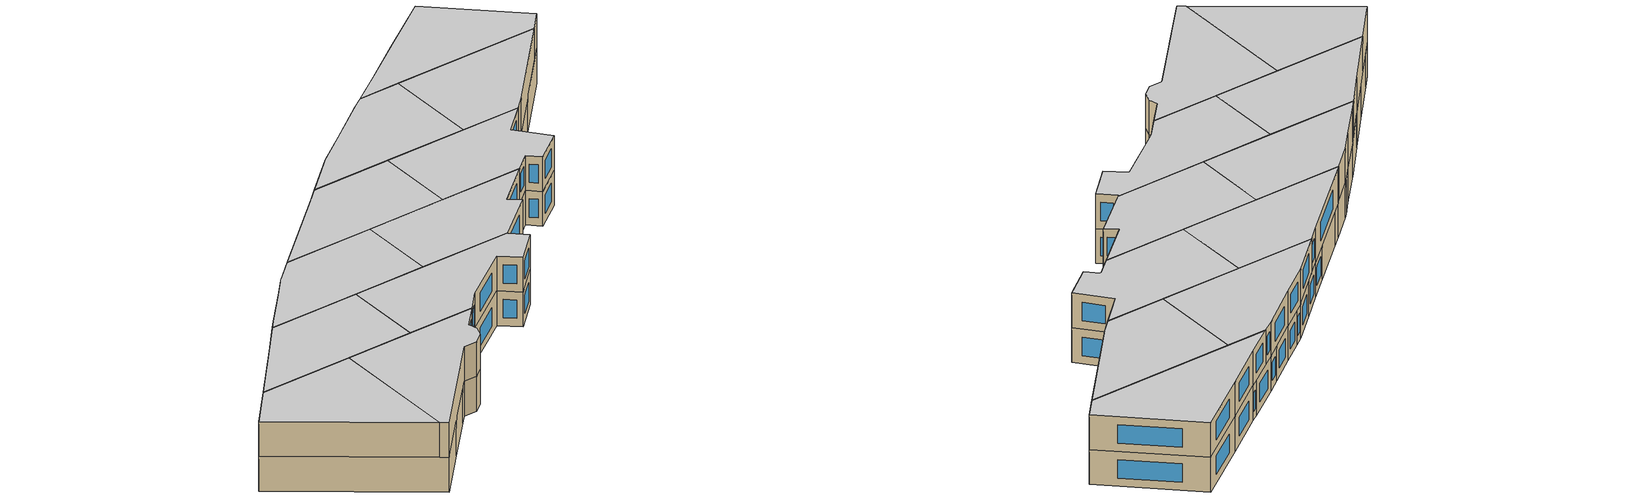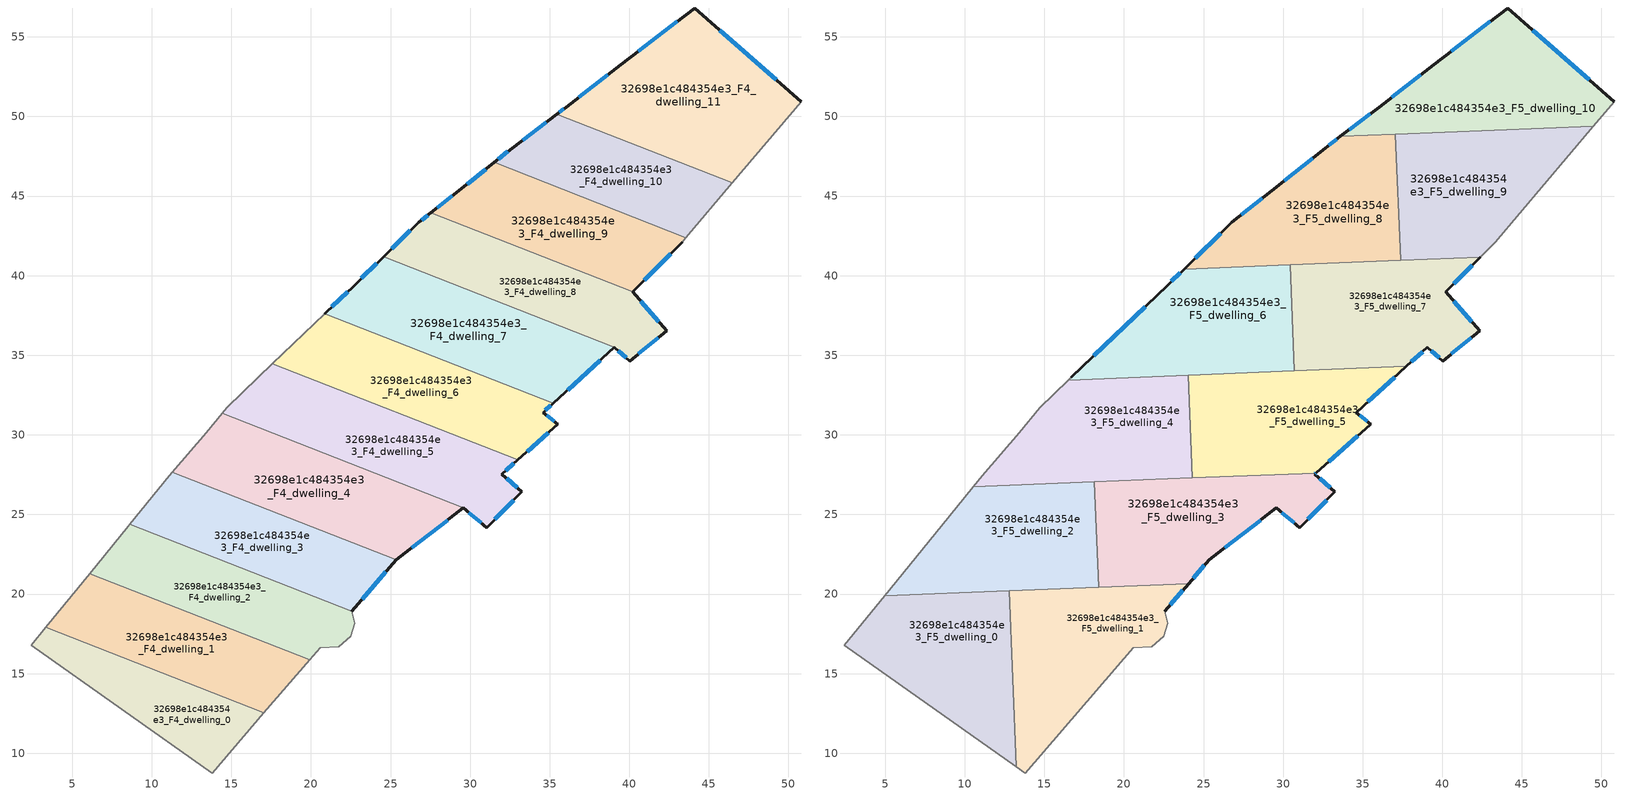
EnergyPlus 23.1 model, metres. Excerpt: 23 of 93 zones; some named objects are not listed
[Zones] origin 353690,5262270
32698e1c484354e3_F4_dwelling_0
 floor to 32698e1c484354e3_F3_dwelling_0 (EU_floor_Construction): 17.04,12.53 13.79,8.76 2.43,16.77 3.35,17.9 z12
 wall to 32698e1c484354e3_F4_dwelling_1 (EU_wall_Construction): 17.04,12.53 3.35,17.9 z12:15
 wall adiabatic (EU_wall_Construction): 3.35,17.9 2.43,16.77 13.79,8.76 17.04,12.53 z12:15
32698e1c484354e3_F4_dwelling_1
 floor to 32698e1c484354e3_F3_dwelling_1 (EU_floor_Construction): 19.92,15.87 17.04,12.53 3.35,17.9 6.11,21.28 z12
 wall to 32698e1c484354e3_F4_dwelling_2 (EU_wall_Construction): 19.92,15.87 6.11,21.28 z12:15
 wall adiabatic (EU_wall_Construction): 17.04,12.53 19.92,15.87 / 6.11,21.28 3.35,17.9 z12:15
32698e1c484354e3_F4_dwelling_10
 floor to 32698e1c484354e3_F3_dwelling_10 (EU_floor_Construction): 46.47,45.83 43.55,42.39 31.5,47.11 32.64,48.02 35.45,50.15 z12
 wall outside (EU_wall_Construction): 35.45,50.15 32.64,48.02 31.5,47.11 z12:15
 wall adiabatic (EU_wall_Construction): 43.55,42.39 46.47,45.83 z12:15
 wall to 32698e1c484354e3_F4_dwelling_9 (EU_wall_Construction): 31.5,47.11 43.55,42.39 z12:15
 wall to 32698e1c484354e3_F4_dwelling_11 (EU_wall_Construction): 46.47,45.83 35.45,50.15 z12:15
 window (EU_Window_Construction): 32.37,47.81 31.77,47.32 / 34.79,49.65 33.3,48.52 z12.7:14.3
32698e1c484354e3_F4_dwelling_11
 floor to 32698e1c484354e3_F3_dwelling_11 (EU_floor_Construction): 50.79,50.91 46.47,45.83 35.45,50.15 36.03,50.59 39.47,53.25 44.11,56.82 z12
 wall outside (EU_wall_Construction): 50.79,50.91 44.11,56.82 39.47,53.25 36.03,50.59 35.45,50.15 z12:15
 wall adiabatic (EU_wall_Construction): 46.47,45.83 50.79,50.91 z12:15
 window (EU_Window_Construction): 49.22,52.3 45.68,55.43 / 35.9,50.49 35.59,50.25 / 38.66,52.63 36.84,51.22 / 43.02,55.98 40.56,54.09 z12.7:14.3
32698e1c484354e3_F4_dwelling_2
 floor to 32698e1c484354e3_F3_dwelling_2 (EU_floor_Construction): 22.56,18.91 22.74,18.15 22.5,17.33 21.73,16.68 20.58,16.64 19.92,15.87 6.11,21.28 8.53,24.25 8.63,24.37 z12
 wall adiabatic (EU_wall_Construction): 19.92,15.87 20.58,16.64 21.73,16.68 22.5,17.33 22.74,18.15 22.56,18.91 / 8.63,24.37 8.53,24.25 6.11,21.28 z12:15
 wall to 32698e1c484354e3_F4_dwelling_3 (EU_wall_Construction): 22.56,18.91 8.63,24.37 z12:15
32698e1c484354e3_F4_dwelling_3
 floor to 32698e1c484354e3_F3_dwelling_3 (EU_floor_Construction): 25.36,22.15 22.56,18.91 8.63,24.37 11.1,27.43 11.3,27.66 z12
 wall outside (EU_wall_Construction): 22.56,18.91 25.36,22.15 z12:15
 wall adiabatic (EU_wall_Construction): 11.3,27.66 11.1,27.43 8.63,24.37 z12:15
 wall to 32698e1c484354e3_F4_dwelling_4 (EU_wall_Construction): 25.36,22.15 11.3,27.66 z12:15
 window (EU_Window_Construction): 23.21,19.67 24.7,21.39 z12.7:14.3
32698e1c484354e3_F4_dwelling_4
 floor to 32698e1c484354e3_F3_dwelling_4 (EU_floor_Construction): 29.57,25.41 25.36,22.15 11.3,27.66 13.41,30.13 14.42,31.35 z12
 wall outside (EU_wall_Construction): 25.36,22.15 29.57,25.41 z12:15
 wall adiabatic (EU_wall_Construction): 14.42,31.35 13.41,30.13 11.3,27.66 z12:15
 wall to 32698e1c484354e3_F4_dwelling_5 (EU_wall_Construction): 29.57,25.41 14.42,31.35 z12:15
 window (EU_Window_Construction): 26.35,22.91 28.58,24.64 z12.7:14.3
 ceiling adiabatic (EU_roof_Construction): 18.23,24.94 18.14,27.04 13.35,26.85 z15
32698e1c484354e3_F4_dwelling_5
 floor to 32698e1c484354e3_F3_dwelling_5 (EU_floor_Construction): 32.98,28.42 31.99,27.54 33.25,26.42 31.04,24.17 29.57,25.41 14.42,31.35 14.72,31.71 16.69,33.62 17.57,34.46 z12
 wall outside (EU_wall_Construction): 29.57,25.41 31.04,24.17 33.25,26.42 31.99,27.54 32.98,28.42 z12:15
 wall adiabatic (EU_wall_Construction): 17.57,34.46 16.69,33.62 14.72,31.71 14.42,31.35 z12:15
 wall to 32698e1c484354e3_F4_dwelling_6 (EU_wall_Construction): 32.98,28.42 17.57,34.46 z12:15
 window (EU_Window_Construction): 32.22,27.75 32.75,28.22 / 32.95,26.68 32.28,27.28 / 31.56,24.7 32.73,25.89 / 29.91,25.12 30.69,24.46 z12.7:14.3
32698e1c484354e3_F4_dwelling_6
 floor to 32698e1c484354e3_F3_dwelling_6 (EU_floor_Construction): 35.22,31.99 34.58,31.4 35.51,30.68 32.98,28.42 17.57,34.46 20.87,37.62 z12
 wall outside (EU_wall_Construction): 32.98,28.42 35.51,30.68 34.58,31.4 35.22,31.99 z12:15
 wall adiabatic (EU_wall_Construction): 20.87,37.62 17.57,34.46 z12:15
 wall to 32698e1c484354e3_F4_dwelling_7 (EU_wall_Construction): 35.22,31.99 20.87,37.62 z12:15
 window (EU_Window_Construction): 34.73,31.54 35.07,31.85 / 35.29,30.85 34.8,31.23 / 33.57,28.95 34.92,30.15 z12.7:14.3
32698e1c484354e3_F4_dwelling_7
 floor to 32698e1c484354e3_F3_dwelling_7 (EU_floor_Construction): 39.07,35.5 35.22,31.99 20.87,37.62 22.74,39.41 24.56,41.19 z12
 wall outside (EU_wall_Construction): 24.56,41.19 22.74,39.41 20.87,37.62 / 35.22,31.99 39.07,35.5 z12:15
 wall to 32698e1c484354e3_F4_dwelling_8 (EU_wall_Construction): 39.07,35.5 24.56,41.19 z12:15
 window (EU_Window_Construction): 24.13,40.77 23.17,39.83 / 36.13,32.81 38.17,34.68 / 22.3,38.99 21.31,38.04 z12.7:14.3
32698e1c484354e3_F4_dwelling_8
 floor to 32698e1c484354e3_F3_dwelling_8 (EU_floor_Construction): 40.21,38.98 42.36,36.53 40.02,34.63 39.07,35.5 24.56,41.19 26.77,43.35 27.53,43.95 z12
 wall outside (EU_wall_Construction): 27.53,43.95 26.77,43.35 24.56,41.19 / 39.07,35.5 40.02,34.63 42.36,36.53 40.21,38.98 z12:15
 wall to 32698e1c484354e3_F4_dwelling_9 (EU_wall_Construction): 40.21,38.98 27.53,43.95 z12:15
 window (EU_Window_Construction): 27.35,43.81 26.95,43.49 / 41.86,37.11 40.72,38.4 / 40.57,35.08 41.81,36.09 / 39.29,35.3 39.8,34.84 / 26.25,42.84 25.08,41.7 z12.7:14.3
32698e1c484354e3_F4_dwelling_9
 floor to 32698e1c484354e3_F3_dwelling_9 (EU_floor_Construction): 43.55,42.39 43.32,42.11 40.21,38.98 27.53,43.95 29.28,45.34 31.5,47.11 z12
 wall outside (EU_wall_Construction): 40.21,38.98 43.32,42.11 / 31.5,47.11 29.28,45.34 27.53,43.95 z12:15
 wall adiabatic (EU_wall_Construction): 43.32,42.11 43.55,42.39 z12:15
 window (EU_Window_Construction): 40.94,39.71 42.59,41.38 / 28.87,45.02 27.94,44.28 / 30.98,46.7 29.8,45.76 z12.7:14.3
32698e1c484354e3_F5_dwelling_0
 floor to 32698e1c484354e3_F4_dwelling_0 (EU_floor_Construction): 13.03,14.11 13.23,9.15 2.43,16.77 3.35,17.9 z15
 floor to 32698e1c484354e3_F4_dwelling_1 (EU_floor_Construction): 12.85,18.64 13.03,14.11 3.35,17.9 4.97,19.88 9.24,20.06 z15
 floor to 32698e1c484354e3_F4_dwelling_2 (EU_floor_Construction): 12.78,20.2 12.85,18.64 9.24,20.06 z15
 wall adiabatic (EU_wall_Construction): 12.78,20.2 4.97,19.88 2.43,16.77 13.23,9.15 z15:18
 wall to 32698e1c484354e3_F5_dwelling_1 (EU_wall_Construction): 13.23,9.15 12.78,20.2 z15:18
 ceiling to 32698e1c484354e3_F6_dwelling_0 (EU_floor_Construction): 13.23,9.15 12.78,20.2 4.97,19.88 2.43,16.77 z18
32698e1c484354e3_F5_dwelling_1
 floor to 32698e1c484354e3_F4_dwelling_1 (EU_floor_Construction): 19.92,15.87 17.04,12.53 13.03,14.11 12.85,18.64 z15
 floor to 32698e1c484354e3_F4_dwelling_0 (EU_floor_Construction): 17.04,12.53 13.79,8.76 13.23,9.15 13.03,14.11 z15
 floor to 32698e1c484354e3_F4_dwelling_2 (EU_floor_Construction): 22.56,18.91 22.74,18.15 22.5,17.33 21.73,16.68 20.58,16.64 19.92,15.87 12.85,18.64 12.78,20.2 18.68,20.43 z15
 floor to 32698e1c484354e3_F4_dwelling_3 (EU_floor_Construction): 24.06,20.65 22.56,18.91 18.68,20.43 z15
 wall outside (EU_wall_Construction): 22.56,18.91 24.06,20.65 z15:18
 wall adiabatic (EU_wall_Construction): 13.23,9.15 13.79,8.76 20.58,16.64 21.73,16.68 22.5,17.33 22.74,18.15 22.56,18.91 z15:18
 wall to 32698e1c484354e3_F5_dwelling_3 (EU_wall_Construction): 24.06,20.65 18.41,20.42 z15:18
 wall to 32698e1c484354e3_F5_dwelling_2 (EU_wall_Construction): 18.41,20.42 12.78,20.2 z15:18
 window (EU_Window_Construction): 22.91,19.32 23.71,20.24 z15.7:17.3
 ceiling to 32698e1c484354e3_F6_dwelling_1 (EU_floor_Construction): 21.73,16.68 22.5,17.33 22.74,18.15 22.56,18.91 24.06,20.65 12.78,20.2 13.23,9.15 13.79,8.76 20.58,16.64 z18
32698e1c484354e3_F5_dwelling_10
 floor to 32698e1c484354e3_F4_dwelling_11 (EU_floor_Construction): 50.79,50.91 49.5,49.38 38.53,48.94 35.45,50.15 36.03,50.59 39.47,53.25 44.11,56.82 z15
 floor to 32698e1c484354e3_F4_dwelling_10 (EU_floor_Construction): 38.53,48.94 33.59,48.74 35.45,50.15 z15
 wall outside (EU_wall_Construction): 50.79,50.91 44.11,56.82 39.47,53.25 36.03,50.59 33.59,48.74 z15:18
 wall adiabatic (EU_wall_Construction): 49.5,49.38 50.79,50.91 z15:18
 wall to 32698e1c484354e3_F5_dwelling_9 (EU_wall_Construction): 37.06,48.88 49.5,49.38 z15:18
 wall to 32698e1c484354e3_F5_dwelling_8 (EU_wall_Construction): 33.59,48.74 37.06,48.88 z15:18
 window (EU_Window_Construction): 49.22,52.3 45.68,55.43 / 35.46,50.16 34.17,49.18 / 38.66,52.63 36.84,51.22 / 43.02,55.98 40.56,54.09 z15.7:17.3
 ceiling to 32698e1c484354e3_F6_dwelling_10 (EU_floor_Construction): 49.5,49.38 50.79,50.91 44.11,56.82 39.47,53.25 36.03,50.59 33.59,48.74 z18
32698e1c484354e3_F5_dwelling_2
 floor to 32698e1c484354e3_F4_dwelling_2 (EU_floor_Construction): 18.4,20.54 18.41,20.42 9.24,20.06 6.11,21.28 8.53,24.25 8.63,24.37 z15
 floor to 32698e1c484354e3_F4_dwelling_3 (EU_floor_Construction): 18.23,24.94 18.4,20.54 8.63,24.37 10.55,26.74 13.35,26.85 z15
 floor to 32698e1c484354e3_F4_dwelling_1 (EU_floor_Construction): 9.24,20.06 4.97,19.88 6.11,21.28 z15
 floor adiabatic (EU_floor_Construction): 18.14,27.04 18.23,24.94 13.35,26.85 z15
 wall adiabatic (EU_wall_Construction): 10.55,26.74 8.53,24.25 4.97,19.88 12.78,20.2 z15:18
 wall to 32698e1c484354e3_F5_dwelling_3 (EU_wall_Construction): 18.41,20.42 18.14,27.04 z15:18
 wall to 32698e1c484354e3_F5_dwelling_4 (EU_wall_Construction): 18.14,27.04 10.55,26.74 z15:18
 ceiling to 32698e1c484354e3_F6_dwelling_2 (EU_floor_Construction): 18.41,20.42 18.14,27.04 10.55,26.74 8.53,24.25 4.97,19.88 z18
32698e1c484354e3_F5_dwelling_3
 floor to 32698e1c484354e3_F4_dwelling_3 (EU_floor_Construction): 25.36,22.15 24.06,20.65 18.68,20.43 18.4,20.54 18.23,24.94 z15
 floor to 32698e1c484354e3_F4_dwelling_4 (EU_floor_Construction): 29.57,25.41 25.36,22.15 18.23,24.94 18.14,27.04 24.73,27.31 z15
 floor to 32698e1c484354e3_F4_dwelling_2 (EU_floor_Construction): 18.68,20.43 18.41,20.42 18.4,20.54 z15
 floor to 32698e1c484354e3_F4_dwelling_5 (EU_floor_Construction): 33.25,26.42 31.04,24.17 29.57,25.41 24.73,27.31 32.06,27.6 31.99,27.54 z15
 wall outside (EU_wall_Construction): 24.06,20.65 25.36,22.15 29.57,25.41 31.04,24.17 33.25,26.42 31.99,27.54 32.06,27.6 z15:18
 wall to 32698e1c484354e3_F5_dwelling_5 (EU_wall_Construction): 32.06,27.6 24.31,27.29 z15:18
 wall to 32698e1c484354e3_F5_dwelling_4 (EU_wall_Construction): 24.31,27.29 18.14,27.04 z15:18
 window (EU_Window_Construction): 32.01,27.55 32.04,27.59 / 32.95,26.68 32.28,27.28 / 31.56,24.7 32.73,25.89 / 29.91,25.12 30.69,24.46 / 26.35,22.91 28.58,24.64 / 24.37,21 25.05,21.79 z15.7:17.3
 ceiling to 32698e1c484354e3_F6_dwelling_3 (EU_floor_Construction): 31.04,24.17 33.25,26.42 31.99,27.54 32.06,27.6 18.14,27.04 18.41,20.42 24.06,20.65 25.36,22.15 29.57,25.41 z18
32698e1c484354e3_F5_dwelling_4
 floor to 32698e1c484354e3_F4_dwelling_4 (EU_floor_Construction): 24.3,27.48 24.3,27.29 13.35,26.85 11.3,27.66 13.41,30.13 14.42,31.35 z15
 floor to 32698e1c484354e3_F4_dwelling_5 (EU_floor_Construction): 24.12,31.9 24.3,27.48 14.42,31.35 14.72,31.71 16.51,33.44 19.83,33.58 z15
 floor to 32698e1c484354e3_F4_dwelling_3 (EU_floor_Construction): 13.35,26.85 10.55,26.74 11.1,27.43 11.3,27.66 z15
 floor to 32698e1c484354e3_F4_dwelling_6 (EU_floor_Construction): 24.05,33.75 24.12,31.9 19.83,33.58 z15
 wall adiabatic (EU_wall_Construction): 16.51,33.44 14.72,31.71 13.41,30.13 11.1,27.43 10.55,26.74 z15:18
 wall to 32698e1c484354e3_F5_dwelling_5 (EU_wall_Construction): 24.3,27.29 24.04,33.75 z15:18
 wall to 32698e1c484354e3_F5_dwelling_6 (EU_wall_Construction): 24.04,33.75 16.51,33.44 z15:18
 ceiling to 32698e1c484354e3_F6_dwelling_4 (EU_floor_Construction): 24.3,27.29 24.04,33.75 16.51,33.44 14.72,31.71 13.41,30.13 11.1,27.43 10.55,26.74 z18
32698e1c484354e3_F5_dwelling_5
 floor to 32698e1c484354e3_F4_dwelling_5 (EU_floor_Construction): 32.98,28.42 32.06,27.6 24.73,27.31 24.3,27.48 24.12,31.9 z15
 floor to 32698e1c484354e3_F4_dwelling_6 (EU_floor_Construction): 35.22,31.99 34.58,31.4 35.51,30.68 32.98,28.42 24.12,31.9 24.05,33.75 30.12,33.99 z15
 floor to 32698e1c484354e3_F4_dwelling_7 (EU_floor_Construction): 37.75,34.3 35.22,31.99 30.12,33.99 z15
 floor to 32698e1c484354e3_F4_dwelling_4 (EU_floor_Construction): 24.73,27.31 24.3,27.29 24.3,27.48 z15
 wall outside (EU_wall_Construction): 32.06,27.6 35.51,30.68 34.58,31.4 37.75,34.3 z15:18
 wall to 32698e1c484354e3_F5_dwelling_7 (EU_wall_Construction): 37.75,34.3 30.71,34.01 z15:18
 wall to 32698e1c484354e3_F5_dwelling_6 (EU_wall_Construction): 30.71,34.01 24.05,33.75 z15:18
 window (EU_Window_Construction): 35.32,32.08 37,33.62 / 35.29,30.85 34.8,31.23 / 32.87,28.32 34.7,29.95 z15.7:17.3
 ceiling to 32698e1c484354e3_F6_dwelling_5 (EU_floor_Construction): 35.51,30.68 34.58,31.4 37.75,34.3 24.04,33.75 24.3,27.29 32.06,27.6 z18
32698e1c484354e3_F5_dwelling_6
 floor to 32698e1c484354e3_F4_dwelling_6 (EU_floor_Construction): 30.12,33.99 19.83,33.58 17.57,34.46 20.87,37.62 z15
 floor to 32698e1c484354e3_F4_dwelling_7 (EU_floor_Construction): 30.52,38.85 30.71,34.01 30.12,33.99 20.87,37.62 22.74,39.41 23.77,40.42 26.27,40.52 z15
 floor to 32698e1c484354e3_F4_dwelling_5 (EU_floor_Construction): 19.83,33.58 16.51,33.44 16.69,33.62 17.57,34.46 z15
 floor to 32698e1c484354e3_F4_dwelling_8 (EU_floor_Construction): 30.44,40.69 30.52,38.85 26.27,40.52 z15
 wall outside (EU_wall_Construction): 23.77,40.42 22.74,39.41 16.69,33.62 z15:18
 wall to 32698e1c484354e3_F5_dwelling_7 (EU_wall_Construction): 30.71,34.01 30.44,40.69 z15:18
 wall adiabatic (EU_wall_Construction): 16.69,33.62 16.51,33.44 z15:18
 wall to 32698e1c484354e3_F5_dwelling_8 (EU_wall_Construction): 30.44,40.69 23.77,40.42 z15:18
 window (EU_Window_Construction): 21.32,38.05 18.11,34.98 / 23.53,40.18 22.99,39.65 z15.7:17.3
 ceiling to 32698e1c484354e3_F6_dwelling_6 (EU_floor_Construction): 30.71,34.01 30.44,40.69 23.77,40.42 22.74,39.41 16.69,33.62 16.51,33.44 z18
32698e1c484354e3_F5_dwelling_7
 floor to 32698e1c484354e3_F4_dwelling_7 (EU_floor_Construction): 39.07,35.5 37.75,34.3 30.71,34.01 30.52,38.85 z15
 floor to 32698e1c484354e3_F4_dwelling_8 (EU_floor_Construction): 40.21,38.98 42.36,36.53 40.02,34.63 39.07,35.5 30.52,38.85 30.44,40.69 35.35,40.88 z15
 floor to 32698e1c484354e3_F4_dwelling_9 (EU_floor_Construction): 42.38,41.17 40.21,38.98 35.35,40.88 z15
 wall outside (EU_wall_Construction): 37.75,34.3 39.07,35.5 40.02,34.63 42.36,36.53 40.21,38.98 42.38,41.17 z15:18
 wall to 32698e1c484354e3_F5_dwelling_9 (EU_wall_Construction): 42.38,41.17 37.37,40.96 z15:18
 wall to 32698e1c484354e3_F5_dwelling_8 (EU_wall_Construction): 37.37,40.96 30.44,40.69 z15:18
 window (EU_Window_Construction): 41.86,37.11 40.72,38.4 / 40.57,35.08 41.81,36.09 / 39.29,35.3 39.8,34.84 / 38.06,34.58 38.76,35.22 / 40.72,39.49 41.87,40.65 z15.7:17.3
 ceiling to 32698e1c484354e3_F6_dwelling_7 (EU_floor_Construction): 40.02,34.63 42.36,36.53 40.21,38.98 42.38,41.17 30.44,40.69 30.71,34.01 37.75,34.3 39.07,35.5 z18
32698e1c484354e3_F5_dwelling_8
 floor to 32698e1c484354e3_F4_dwelling_8 (EU_floor_Construction): 35.35,40.88 26.27,40.52 24.56,41.19 26.77,43.35 27.53,43.95 z15
 floor to 32698e1c484354e3_F4_dwelling_9 (EU_floor_Construction): 37.22,44.87 37.37,40.96 35.35,40.88 27.53,43.95 29.28,45.34 31.5,47.11 z15
 floor to 32698e1c484354e3_F4_dwelling_7 (EU_floor_Construction): 26.27,40.52 23.77,40.42 24.56,41.19 z15
 floor to 32698e1c484354e3_F4_dwelling_10 (EU_floor_Construction): 37.06,48.88 37.22,44.87 31.5,47.11 32.64,48.02 33.59,48.74 z15
 wall outside (EU_wall_Construction): 33.59,48.74 32.64,48.02 29.28,45.34 26.77,43.35 23.77,40.42 z15:18
 wall to 32698e1c484354e3_F5_dwelling_9 (EU_wall_Construction): 37.37,40.96 37.06,48.88 z15:18
 window (EU_Window_Construction): 26.07,42.66 24.48,41.11 / 28.69,44.88 27.36,43.82 / 31.85,47.39 30.07,45.97 / 33.37,48.57 32.86,48.19 z15.7:17.3
 ceiling to 32698e1c484354e3_F6_dwelling_8 (EU_floor_Construction): 37.37,40.96 37.06,48.88 33.59,48.74 32.64,48.02 29.28,45.34 26.77,43.35 23.77,40.42 z18
32698e1c484354e3_F5_dwelling_9
 floor to 32698e1c484354e3_F4_dwelling_10 (EU_floor_Construction): 46.47,45.83 43.55,42.39 37.22,44.87 37.06,48.88 38.53,48.94 z15
 floor to 32698e1c484354e3_F4_dwelling_11 (EU_floor_Construction): 49.5,49.38 46.47,45.83 38.53,48.94 z15
 floor to 32698e1c484354e3_F4_dwelling_9 (EU_floor_Construction): 43.55,42.39 43.32,42.11 42.38,41.17 37.37,40.96 37.22,44.87 z15
 wall adiabatic (EU_wall_Construction): 42.38,41.17 43.32,42.11 49.5,49.38 z15:18
 ceiling to 32698e1c484354e3_F6_dwelling_9 (EU_floor_Construction): 43.32,42.11 49.5,49.38 37.06,48.88 37.37,40.96 42.38,41.17 z18
[Building]
EU S2 Campaign: North Axis=0; Terrain=City; Solar Distribution=FullExterior
[Site:Location]
Budapest.Ferenc.Liszt.Intl.AP: Latitude=47.437; Longitude=19.256; Time Zone=1; Elevation=185
[SizingPeriod:WeatherFileDays]
AnnualSizingPeriod: Begin Month=1; Begin Day of Month=1; End Month=12; End Day of Month=31; Day of Week for Start Day=Monday; Use Weather File Daylight Saving Period=No; Use Weather File Rain and Snow Indicators=No
[MATERIAL]
EU_InternalMass_Material: Roughness=MediumRough; Thickness=0.1; Conductivity=1; Density=1800; Specific Heat=900; Thermal Absorptance=0.9; Solar Absorptance=0.7; Visible Absorptance=0.7
[MATERIAL:NOMASS] Roughness=MediumRough; Thermal Absorptance=0.9; Solar Absorptance=0.7; Visible Absorptance=0.7
Name | Thermal Resistance
EU_wall_NoMass | 0.832559
EU_roof_NoMass | 1.39638
EU_floor_NoMass | 0.872794
[WINDOWMATERIAL:SIMPLEGLAZINGSYSTEM]
EU_Window_SimpleGlazing: UFactor=2.79869; Solar Heat Gain Coefficient=0.75; Visible Transmittance=0.75
[CONSTRUCTION]
EU_wall_Construction: EU_wall_NoMass
EU_roof_Construction: EU_roof_NoMass
EU_floor_Construction: EU_floor_NoMass
EU_Window_Construction: EU_Window_SimpleGlazing
EU_InternalMass_Construction: EU_InternalMass_Material
[ZONE] Type=1; Multiplier=1; Ceiling Height=autocalculate; Floor Area=autocalculate; Part of Total Floor Area=Yes
Name | Volume
32698e1c484354e3_F4_dwelling_0 | 133.978
32698e1c484354e3_F5_dwelling_0 | 209.044
32698e1c484354e3_F4_dwelling_1 | 184.171
32698e1c484354e3_F5_dwelling_1 | 209.018
32698e1c484354e3_F4_dwelling_10 | 158.894
32698e1c484354e3_F5_dwelling_10 | 209.049
32698e1c484354e3_F4_dwelling_11 | 255.694
32698e1c484354e3_F4_dwelling_2 | 175.548
32698e1c484354e3_F5_dwelling_2 | 209.035
32698e1c484354e3_F4_dwelling_3 | 181.861
32698e1c484354e3_F5_dwelling_3 | 209.054
32698e1c484354e3_F4_dwelling_4 | 215.205
32698e1c484354e3_F5_dwelling_4 | 209.014
32698e1c484354e3_F4_dwelling_5 | 216.881
32698e1c484354e3_F5_dwelling_5 | 209.038
32698e1c484354e3_F4_dwelling_6 | 202.932
32698e1c484354e3_F5_dwelling_6 | 209.048
32698e1c484354e3_F4_dwelling_7 | 217.255
32698e1c484354e3_F5_dwelling_7 | 209.042
32698e1c484354e3_F4_dwelling_8 | 181.585
32698e1c484354e3_F5_dwelling_8 | 209.016
32698e1c484354e3_F4_dwelling_9 | 175.362
32698e1c484354e3_F5_dwelling_9 | 209.023
[INTERNALMASS] Construction=EU_InternalMass_Construction
Name | Zone or ZoneList | Surface Area
32698e1c484354e3_F4_dwelling_0_EU_InternalMass | 32698e1c484354e3_F4_dwelling_0 | 44.659
32698e1c484354e3_F4_dwelling_1_EU_InternalMass | 32698e1c484354e3_F4_dwelling_1 | 61.3902
32698e1c484354e3_F4_dwelling_2_EU_InternalMass | 32698e1c484354e3_F4_dwelling_2 | 58.5158
32698e1c484354e3_F4_dwelling_3_EU_InternalMass | 32698e1c484354e3_F4_dwelling_3 | 60.6205
32698e1c484354e3_F4_dwelling_4_EU_InternalMass | 32698e1c484354e3_F4_dwelling_4 | 71.7347
32698e1c484354e3_F4_dwelling_5_EU_InternalMass | 32698e1c484354e3_F4_dwelling_5 | 72.2934
32698e1c484354e3_F4_dwelling_6_EU_InternalMass | 32698e1c484354e3_F4_dwelling_6 | 67.6438
32698e1c484354e3_F4_dwelling_7_EU_InternalMass | 32698e1c484354e3_F4_dwelling_7 | 72.4183
32698e1c484354e3_F4_dwelling_8_EU_InternalMass | 32698e1c484354e3_F4_dwelling_8 | 60.5281
32698e1c484354e3_F4_dwelling_9_EU_InternalMass | 32698e1c484354e3_F4_dwelling_9 | 58.4542
32698e1c484354e3_F4_dwelling_10_EU_InternalMass | 32698e1c484354e3_F4_dwelling_10 | 52.9648
32698e1c484354e3_F4_dwelling_11_EU_InternalMass | 32698e1c484354e3_F4_dwelling_11 | 85.2314
32698e1c484354e3_F5_dwelling_0_EU_InternalMass | 32698e1c484354e3_F5_dwelling_0 | 69.6819
32698e1c484354e3_F5_dwelling_1_EU_InternalMass | 32698e1c484354e3_F5_dwelling_1 | 69.6728
32698e1c484354e3_F5_dwelling_2_EU_InternalMass | 32698e1c484354e3_F5_dwelling_2 | 69.6792
32698e1c484354e3_F5_dwelling_3_EU_InternalMass | 32698e1c484354e3_F5_dwelling_3 | 69.6844
32698e1c484354e3_F5_dwelling_4_EU_InternalMass | 32698e1c484354e3_F5_dwelling_4 | 69.6713
32698e1c484354e3_F5_dwelling_5_EU_InternalMass | 32698e1c484354e3_F5_dwelling_5 | 69.6795
32698e1c484354e3_F5_dwelling_6_EU_InternalMass | 32698e1c484354e3_F5_dwelling_6 | 69.6808
32698e1c484354e3_F5_dwelling_7_EU_InternalMass | 32698e1c484354e3_F5_dwelling_7 | 69.6803
32698e1c484354e3_F5_dwelling_8_EU_InternalMass | 32698e1c484354e3_F5_dwelling_8 | 69.6717
32698e1c484354e3_F5_dwelling_9_EU_InternalMass | 32698e1c484354e3_F5_dwelling_9 | 69.6751
32698e1c484354e3_F5_dwelling_10_EU_InternalMass | 32698e1c484354e3_F5_dwelling_10 | 69.6832
[OTHEREQUIPMENT] Fuel Type=Electricity; Design Level Calculation Method=Watts/Area; Power per Zone Floor Area=1; Fraction Latent=0; Fraction Radiant=0; Fraction Lost=0; Carbon Dioxide Generation Rate=0; EndUse Subcategory=EU_Step8_InternalGains
Name | Zone or ZoneList or Space or SpaceList | Schedule
EU_Step8_InternalGain_32698e1c484354e3_F4_dwelling_0_f000 | 32698e1c484354e3_F4_dwelling_0 | EU_Step8_GainSchedule_32698e1c484354e3_F4_dwelling_0_f000
EU_Step8_InternalGain_32698e1c484354e3_F4_dwelling_1_f000 | 32698e1c484354e3_F4_dwelling_1 | EU_Step8_GainSchedule_32698e1c484354e3_F4_dwelling_1_f000
EU_Step8_InternalGain_32698e1c484354e3_F4_dwelling_2_f000 | 32698e1c484354e3_F4_dwelling_2 | EU_Step8_GainSchedule_32698e1c484354e3_F4_dwelling_2_f000
EU_Step8_InternalGain_32698e1c484354e3_F4_dwelling_3_f000 | 32698e1c484354e3_F4_dwelling_3 | EU_Step8_GainSchedule_32698e1c484354e3_F4_dwelling_3_f000
EU_Step8_InternalGain_32698e1c484354e3_F4_dwelling_4_f000 | 32698e1c484354e3_F4_dwelling_4 | EU_Step8_GainSchedule_32698e1c484354e3_F4_dwelling_4_f000
EU_Step8_InternalGain_32698e1c484354e3_F4_dwelling_5_f000 | 32698e1c484354e3_F4_dwelling_5 | EU_Step8_GainSchedule_32698e1c484354e3_F4_dwelling_5_f000
EU_Step8_InternalGain_32698e1c484354e3_F4_dwelling_6_f000 | 32698e1c484354e3_F4_dwelling_6 | EU_Step8_GainSchedule_32698e1c484354e3_F4_dwelling_6_f000
EU_Step8_InternalGain_32698e1c484354e3_F4_dwelling_7_f000 | 32698e1c484354e3_F4_dwelling_7 | EU_Step8_GainSchedule_32698e1c484354e3_F4_dwelling_7_f000
EU_Step8_InternalGain_32698e1c484354e3_F4_dwelling_8_f000 | 32698e1c484354e3_F4_dwelling_8 | EU_Step8_GainSchedule_32698e1c484354e3_F4_dwelling_8_f000
EU_Step8_InternalGain_32698e1c484354e3_F4_dwelling_9_f000 | 32698e1c484354e3_F4_dwelling_9 | EU_Step8_GainSchedule_32698e1c484354e3_F4_dwelling_9_f000
EU_Step8_InternalGain_32698e1c484354e3_F4_dwelling_10_f000 | 32698e1c484354e3_F4_dwelling_10 | EU_Step8_GainSchedule_32698e1c484354e3_F4_dwelling_10_f000
EU_Step8_InternalGain_32698e1c484354e3_F4_dwelling_11_f000 | 32698e1c484354e3_F4_dwelling_11 | EU_Step8_GainSchedule_32698e1c484354e3_F4_dwelling_11_f000
EU_Step8_InternalGain_32698e1c484354e3_F5_dwelling_0_f000 | 32698e1c484354e3_F5_dwelling_0 | EU_Step8_GainSchedule_32698e1c484354e3_F5_dwelling_0_f000
EU_Step8_InternalGain_32698e1c484354e3_F5_dwelling_1_f000 | 32698e1c484354e3_F5_dwelling_1 | EU_Step8_GainSchedule_32698e1c484354e3_F5_dwelling_1_f000
EU_Step8_InternalGain_32698e1c484354e3_F5_dwelling_2_f000 | 32698e1c484354e3_F5_dwelling_2 | EU_Step8_GainSchedule_32698e1c484354e3_F5_dwelling_2_f000
EU_Step8_InternalGain_32698e1c484354e3_F5_dwelling_3_f000 | 32698e1c484354e3_F5_dwelling_3 | EU_Step8_GainSchedule_32698e1c484354e3_F5_dwelling_3_f000
EU_Step8_InternalGain_32698e1c484354e3_F5_dwelling_4_f000 | 32698e1c484354e3_F5_dwelling_4 | EU_Step8_GainSchedule_32698e1c484354e3_F5_dwelling_4_f000
EU_Step8_InternalGain_32698e1c484354e3_F5_dwelling_5_f000 | 32698e1c484354e3_F5_dwelling_5 | EU_Step8_GainSchedule_32698e1c484354e3_F5_dwelling_5_f000
EU_Step8_InternalGain_32698e1c484354e3_F5_dwelling_6_f000 | 32698e1c484354e3_F5_dwelling_6 | EU_Step8_GainSchedule_32698e1c484354e3_F5_dwelling_6_f000
EU_Step8_InternalGain_32698e1c484354e3_F5_dwelling_7_f000 | 32698e1c484354e3_F5_dwelling_7 | EU_Step8_GainSchedule_32698e1c484354e3_F5_dwelling_7_f000
EU_Step8_InternalGain_32698e1c484354e3_F5_dwelling_8_f000 | 32698e1c484354e3_F5_dwelling_8 | EU_Step8_GainSchedule_32698e1c484354e3_F5_dwelling_8_f000
EU_Step8_InternalGain_32698e1c484354e3_F5_dwelling_9_f000 | 32698e1c484354e3_F5_dwelling_9 | EU_Step8_GainSchedule_32698e1c484354e3_F5_dwelling_9_f000
EU_Step8_InternalGain_32698e1c484354e3_F5_dwelling_10_f000 | 32698e1c484354e3_F5_dwelling_10 | EU_Step8_GainSchedule_32698e1c484354e3_F5_dwelling_10_f000
[ZONEVENTILATION:DESIGNFLOWRATE] Schedule=EU_AlwaysOn; Design Flow Rate Calculation Method=AirChanges/Hour; Air Changes per Hour=0.475469; Ventilation Type=Natural; Fan Pressure Rise=0; Fan Total Efficiency=1; Constant Term Coefficient=1; Temperature Term Coefficient=0; Velocity Term Coefficient=0; Velocity Squared Term Coefficient=0; Minimum Indoor Temperature=-100; Maximum Indoor Temperature=100; Delta Temperature=-100; Minimum Outdoor Temperature=-100; Maximum Outdoor Temperature=100; Maximum Wind Speed=40
Name | Zone or ZoneList or Space or SpaceList
EU_ConstantAir_32698e1c484354e3_F4_dwelling_0 | 32698e1c484354e3_F4_dwelling_0
EU_ConstantAir_32698e1c484354e3_F4_dwelling_1 | 32698e1c484354e3_F4_dwelling_1
EU_ConstantAir_32698e1c484354e3_F4_dwelling_2 | 32698e1c484354e3_F4_dwelling_2
EU_ConstantAir_32698e1c484354e3_F4_dwelling_3 | 32698e1c484354e3_F4_dwelling_3
EU_ConstantAir_32698e1c484354e3_F4_dwelling_4 | 32698e1c484354e3_F4_dwelling_4
EU_ConstantAir_32698e1c484354e3_F4_dwelling_5 | 32698e1c484354e3_F4_dwelling_5
EU_ConstantAir_32698e1c484354e3_F4_dwelling_6 | 32698e1c484354e3_F4_dwelling_6
EU_ConstantAir_32698e1c484354e3_F4_dwelling_7 | 32698e1c484354e3_F4_dwelling_7
EU_ConstantAir_32698e1c484354e3_F4_dwelling_8 | 32698e1c484354e3_F4_dwelling_8
EU_ConstantAir_32698e1c484354e3_F4_dwelling_9 | 32698e1c484354e3_F4_dwelling_9
EU_ConstantAir_32698e1c484354e3_F4_dwelling_10 | 32698e1c484354e3_F4_dwelling_10
EU_ConstantAir_32698e1c484354e3_F4_dwelling_11 | 32698e1c484354e3_F4_dwelling_11
EU_ConstantAir_32698e1c484354e3_F5_dwelling_0 | 32698e1c484354e3_F5_dwelling_0
EU_ConstantAir_32698e1c484354e3_F5_dwelling_1 | 32698e1c484354e3_F5_dwelling_1
EU_ConstantAir_32698e1c484354e3_F5_dwelling_2 | 32698e1c484354e3_F5_dwelling_2
EU_ConstantAir_32698e1c484354e3_F5_dwelling_3 | 32698e1c484354e3_F5_dwelling_3
EU_ConstantAir_32698e1c484354e3_F5_dwelling_4 | 32698e1c484354e3_F5_dwelling_4
EU_ConstantAir_32698e1c484354e3_F5_dwelling_5 | 32698e1c484354e3_F5_dwelling_5
EU_ConstantAir_32698e1c484354e3_F5_dwelling_6 | 32698e1c484354e3_F5_dwelling_6
EU_ConstantAir_32698e1c484354e3_F5_dwelling_7 | 32698e1c484354e3_F5_dwelling_7
EU_ConstantAir_32698e1c484354e3_F5_dwelling_8 | 32698e1c484354e3_F5_dwelling_8
EU_ConstantAir_32698e1c484354e3_F5_dwelling_9 | 32698e1c484354e3_F5_dwelling_9
EU_ConstantAir_32698e1c484354e3_F5_dwelling_10 | 32698e1c484354e3_F5_dwelling_10
[HVACTEMPLATE:ZONE:IDEALLOADSAIRSYSTEM] System Availability Schedule=EU_AlwaysOn; Maximum Heating Supply Air Temperature=50; Minimum Cooling Supply Air Temperature=13; Maximum Heating Supply Air Humidity Ratio=0.0156; Minimum Cooling Supply Air Humidity Ratio=0.0077; Heating Limit=NoLimit; Cooling Limit=NoLimit; Heating Availability Schedule=EU_AlwaysOn; Cooling Availability Schedule=EU_CoolingOff; Dehumidification Control Type=ConstantSensibleHeatRatio; Cooling Sensible Heat Ratio=0.7; Dehumidification Setpoint=60; Humidification Control Type=None; Humidification Setpoint=30; Outdoor Air Method=None; Outdoor Air Flow Rate per Person=0.00944; Outdoor Air Flow Rate per Zone Floor Area=0; Outdoor Air Flow Rate per Zone=0; Demand Controlled Ventilation Type=None; Outdoor Air Economizer Type=NoEconomizer; Heat Recovery Type=None; Sensible Heat Recovery Effectiveness=0.7; Latent Heat Recovery Effectiveness=0.65
Name | Template Thermostat
32698e1c484354e3_F4_dwelling_0 | EU_HeatOnly_32698e1c484354e3_F4_dwelling_0
32698e1c484354e3_F4_dwelling_1 | EU_HeatOnly_32698e1c484354e3_F4_dwelling_1
32698e1c484354e3_F4_dwelling_2 | EU_HeatOnly_32698e1c484354e3_F4_dwelling_2
32698e1c484354e3_F4_dwelling_3 | EU_HeatOnly_32698e1c484354e3_F4_dwelling_3
32698e1c484354e3_F4_dwelling_4 | EU_HeatOnly_32698e1c484354e3_F4_dwelling_4
32698e1c484354e3_F4_dwelling_5 | EU_HeatOnly_32698e1c484354e3_F4_dwelling_5
32698e1c484354e3_F4_dwelling_6 | EU_HeatOnly_32698e1c484354e3_F4_dwelling_6
32698e1c484354e3_F4_dwelling_7 | EU_HeatOnly_32698e1c484354e3_F4_dwelling_7
32698e1c484354e3_F4_dwelling_8 | EU_HeatOnly_32698e1c484354e3_F4_dwelling_8
32698e1c484354e3_F4_dwelling_9 | EU_HeatOnly_32698e1c484354e3_F4_dwelling_9
32698e1c484354e3_F4_dwelling_10 | EU_HeatOnly_32698e1c484354e3_F4_dwelling_10
32698e1c484354e3_F4_dwelling_11 | EU_HeatOnly_32698e1c484354e3_F4_dwelling_11
32698e1c484354e3_F5_dwelling_0 | EU_HeatOnly_32698e1c484354e3_F5_dwelling_0
32698e1c484354e3_F5_dwelling_1 | EU_HeatOnly_32698e1c484354e3_F5_dwelling_1
32698e1c484354e3_F5_dwelling_2 | EU_HeatOnly_32698e1c484354e3_F5_dwelling_2
32698e1c484354e3_F5_dwelling_3 | EU_HeatOnly_32698e1c484354e3_F5_dwelling_3
32698e1c484354e3_F5_dwelling_4 | EU_HeatOnly_32698e1c484354e3_F5_dwelling_4
32698e1c484354e3_F5_dwelling_5 | EU_HeatOnly_32698e1c484354e3_F5_dwelling_5
32698e1c484354e3_F5_dwelling_6 | EU_HeatOnly_32698e1c484354e3_F5_dwelling_6
32698e1c484354e3_F5_dwelling_7 | EU_HeatOnly_32698e1c484354e3_F5_dwelling_7
32698e1c484354e3_F5_dwelling_8 | EU_HeatOnly_32698e1c484354e3_F5_dwelling_8
32698e1c484354e3_F5_dwelling_9 | EU_HeatOnly_32698e1c484354e3_F5_dwelling_9
32698e1c484354e3_F5_dwelling_10 | EU_HeatOnly_32698e1c484354e3_F5_dwelling_10
[SIZING:ZONE] Zone Cooling Design Supply Air Temperature Input Method=SupplyAirTemperature; Zone Cooling Design Supply Air Temperature=13; Zone Heating Design Supply Air Temperature Input Method=SupplyAirTemperature; Zone Heating Design Supply Air Temperature=50; Zone Cooling Design Supply Air Humidity Ratio=0.008; Zone Heating Design Supply Air Humidity Ratio=0.008; Cooling Design Air Flow Method=DesignDay; Cooling Design Air Flow Rate=0; Cooling Minimum Air Flow per Zone Floor Area=0.000762; Cooling Minimum Air Flow=0; Cooling Minimum Air Flow Fraction=0.2; Heating Design Air Flow Method=DesignDay; Heating Design Air Flow Rate=0; Heating Maximum Air Flow per Zone Floor Area=0.002032; Heating Maximum Air Flow=0.141576; Heating Maximum Air Flow Fraction=0.3; Account for Dedicated Outdoor Air System=No; Dedicated Outdoor Air System Control Strategy=NeutralSupplyAir; Dedicated Outdoor Air Low Setpoint Temperature for Design=autosize; Dedicated Outdoor Air High Setpoint Temperature for Design=autosize; Zone Load Sizing Method=Sensible Load Only No Latent Load; Zone Latent Cooling Design Supply Air Humidity Ratio Input Method=HumidityRatioDifference; Zone Cooling Design Supply Air Humidity Ratio Difference=0.005; Zone Latent Heating Design Supply Air Humidity Ratio Input Method=HumidityRatioDifference; Zone Humidification Design Supply Air Humidity Ratio Difference=0.005
32698e1c484354e3_F4_dwelling_0; 32698e1c484354e3_F4_dwelling_1; 32698e1c484354e3_F4_dwelling_2; 32698e1c484354e3_F4_dwelling_3; 32698e1c484354e3_F4_dwelling_4; 32698e1c484354e3_F4_dwelling_5; 32698e1c484354e3_F4_dwelling_6; 32698e1c484354e3_F4_dwelling_7; 32698e1c484354e3_F4_dwelling_8; 32698e1c484354e3_F4_dwelling_9; 32698e1c484354e3_F4_dwelling_10; 32698e1c484354e3_F4_dwelling_11; 32698e1c484354e3_F5_dwelling_0; 32698e1c484354e3_F5_dwelling_1; 32698e1c484354e3_F5_dwelling_2; 32698e1c484354e3_F5_dwelling_3; 32698e1c484354e3_F5_dwelling_4; 32698e1c484354e3_F5_dwelling_5; 32698e1c484354e3_F5_dwelling_6; 32698e1c484354e3_F5_dwelling_7; 32698e1c484354e3_F5_dwelling_8; 32698e1c484354e3_F5_dwelling_9; 32698e1c484354e3_F5_dwelling_10
[SCHEDULE:CONSTANT]
Name | Hourly Value
EU_AlwaysOn | 1
EU_CoolingOff | 0
[SCHEDULE:FILE] Column Number=1; Rows to Skip at Top=0; Number of Hours of Data=8760; Column Separator=Comma; Interpolate to Timestep=No; Minutes per Item=60; Adjust Schedule for Daylight Savings=Yes
Name | File
EU_Step8_GainSchedule_32698e1c484354e3_F4_dwelling_0_f000 | ../../schedules/32698e1c484354e3/32698e1c484354e3_F4_dwelling_0_f000_gain.csv
EU_Step8_GainSchedule_32698e1c484354e3_F4_dwelling_1_f000 | ../../schedules/32698e1c484354e3/32698e1c484354e3_F4_dwelling_1_f000_gain.csv
EU_Step8_GainSchedule_32698e1c484354e3_F4_dwelling_2_f000 | ../../schedules/32698e1c484354e3/32698e1c484354e3_F4_dwelling_2_f000_gain.csv
EU_Step8_GainSchedule_32698e1c484354e3_F4_dwelling_3_f000 | ../../schedules/32698e1c484354e3/32698e1c484354e3_F4_dwelling_3_f000_gain.csv
EU_Step8_GainSchedule_32698e1c484354e3_F4_dwelling_4_f000 | ../../schedules/32698e1c484354e3/32698e1c484354e3_F4_dwelling_4_f000_gain.csv
EU_Step8_GainSchedule_32698e1c484354e3_F4_dwelling_5_f000 | ../../schedules/32698e1c484354e3/32698e1c484354e3_F4_dwelling_5_f000_gain.csv
EU_Step8_GainSchedule_32698e1c484354e3_F4_dwelling_6_f000 | ../../schedules/32698e1c484354e3/32698e1c484354e3_F4_dwelling_6_f000_gain.csv
EU_Step8_GainSchedule_32698e1c484354e3_F4_dwelling_7_f000 | ../../schedules/32698e1c484354e3/32698e1c484354e3_F4_dwelling_7_f000_gain.csv
EU_Step8_GainSchedule_32698e1c484354e3_F4_dwelling_8_f000 | ../../schedules/32698e1c484354e3/32698e1c484354e3_F4_dwelling_8_f000_gain.csv
EU_Step8_GainSchedule_32698e1c484354e3_F4_dwelling_9_f000 | ../../schedules/32698e1c484354e3/32698e1c484354e3_F4_dwelling_9_f000_gain.csv
EU_Step8_GainSchedule_32698e1c484354e3_F4_dwelling_10_f000 | ../../schedules/32698e1c484354e3/32698e1c484354e3_F4_dwelling_10_f000_gain.csv
EU_Step8_GainSchedule_32698e1c484354e3_F4_dwelling_11_f000 | ../../schedules/32698e1c484354e3/32698e1c484354e3_F4_dwelling_11_f000_gain.csv
EU_Step8_GainSchedule_32698e1c484354e3_F5_dwelling_0_f000 | ../../schedules/32698e1c484354e3/32698e1c484354e3_F5_dwelling_0_f000_gain.csv
EU_Step8_GainSchedule_32698e1c484354e3_F5_dwelling_1_f000 | ../../schedules/32698e1c484354e3/32698e1c484354e3_F5_dwelling_1_f000_gain.csv
EU_Step8_GainSchedule_32698e1c484354e3_F5_dwelling_2_f000 | ../../schedules/32698e1c484354e3/32698e1c484354e3_F5_dwelling_2_f000_gain.csv
EU_Step8_GainSchedule_32698e1c484354e3_F5_dwelling_3_f000 | ../../schedules/32698e1c484354e3/32698e1c484354e3_F5_dwelling_3_f000_gain.csv
EU_Step8_GainSchedule_32698e1c484354e3_F5_dwelling_4_f000 | ../../schedules/32698e1c484354e3/32698e1c484354e3_F5_dwelling_4_f000_gain.csv
EU_Step8_GainSchedule_32698e1c484354e3_F5_dwelling_5_f000 | ../../schedules/32698e1c484354e3/32698e1c484354e3_F5_dwelling_5_f000_gain.csv
EU_Step8_GainSchedule_32698e1c484354e3_F5_dwelling_6_f000 | ../../schedules/32698e1c484354e3/32698e1c484354e3_F5_dwelling_6_f000_gain.csv
EU_Step8_GainSchedule_32698e1c484354e3_F5_dwelling_7_f000 | ../../schedules/32698e1c484354e3/32698e1c484354e3_F5_dwelling_7_f000_gain.csv
EU_Step8_GainSchedule_32698e1c484354e3_F5_dwelling_8_f000 | ../../schedules/32698e1c484354e3/32698e1c484354e3_F5_dwelling_8_f000_gain.csv
EU_Step8_GainSchedule_32698e1c484354e3_F5_dwelling_9_f000 | ../../schedules/32698e1c484354e3/32698e1c484354e3_F5_dwelling_9_f000_gain.csv
EU_Step8_GainSchedule_32698e1c484354e3_F5_dwelling_10_f000 | ../../schedules/32698e1c484354e3/32698e1c484354e3_F5_dwelling_10_f000_gain.csv
